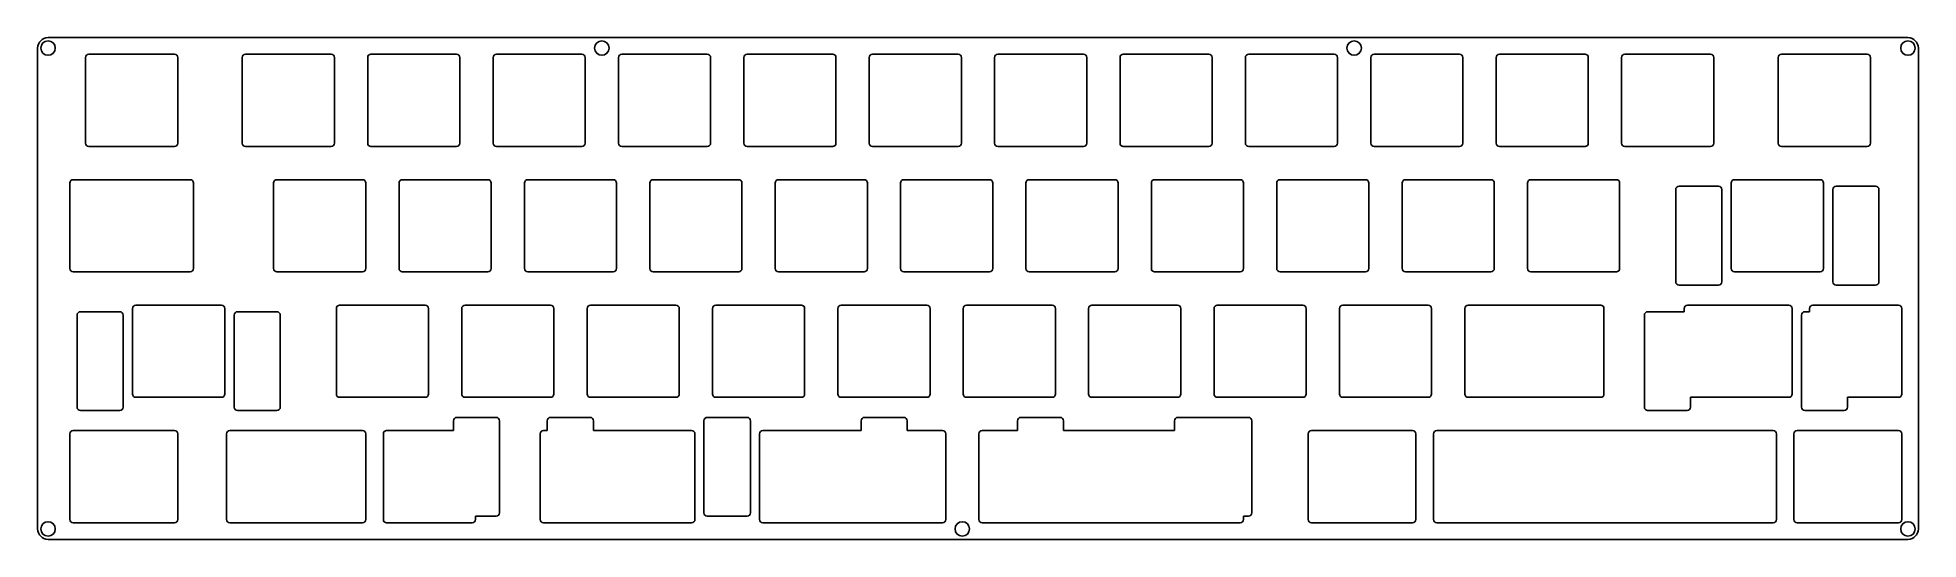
# Model space of a CAD drawing. Header units: millimetres. Extents: x -143 to 143, y -38 to 38.
import ezdxf

# ---------------------------------------------------------------- set-up
doc = ezdxf.new("R2010")
doc.units = ezdxf.units.MM
doc.layers.get('0').update_dxf_attribs({"linetype": 'CONTINUOUS'})

msp = doc.modelspace()

# ---------------------------------------------------------------- linework, layer by layer
for p, q in [((141.2875, 38.1), (-141.2875, 38.1)), ((-142.875, 36.5125), (-142.875, -36.5125)), ((-135.5875, 22.075001), (-135.5875, 35.075)), ((-135.0875, 35.575), (-122.0875, 35.575)), ((-121.5875, 35.075), (-121.587499, 22.075001)), ((-111.775, 22.075001), (-111.775, 35.075)), ((-111.275, 35.575), (-98.275, 35.575)), ((-97.775001, 35.075), (-97.775001, 22.075001)), ((-92.725, 22.075001), (-92.725, 35.075)), ((-92.225, 35.575), (-79.225, 35.575)), ((-78.725, 35.075), (-78.724999, 22.075001)), ((-73.675, 22.075001), (-73.675, 35.075)), ((-73.175, 35.575), (-60.174999, 35.575001)), ((-59.675, 35.075), (-59.675, 22.075001)), ((-54.625, 22.075001), (-54.625, 35.075)), ((-54.125, 35.575), (-41.125, 35.575)), ((-40.625, 35.075), (-40.624999, 22.075001)), ((-35.575, 22.075001), (-35.575, 35.075)), ((-35.075, 35.575), (-22.075, 35.575)), ((-21.575, 35.075), (-21.575, 22.075001)), ((-16.525, 22.075001), (-16.525, 35.075)), ((-16.025, 35.575), (-3.024999, 35.575001)), ((-2.525, 35.075), (-2.525, 22.075001)), ((2.525, 22.075001), (2.525, 35.075)), ((3.025, 35.575), (16.025, 35.575001)), ((16.525, 35.075), (16.525001, 22.075001)), ((21.575, 22.075001), (21.575, 35.075)), ((22.075, 35.575), (35.075, 35.575001)), ((35.575, 35.075), (35.575001, 22.075001)), ((40.625, 22.075001), (40.625, 35.075)), ((41.125, 35.575), (54.125, 35.575001)), ((54.625, 35.075), (54.625, 22.075001)), ((59.675, 22.075001), (59.675, 35.075)), ((60.175, 35.575), (73.175001, 35.575001)), ((73.675, 35.075), (73.675, 22.075001)), ((78.725, 22.075001), (78.725, 35.075)), ((79.225, 35.575), (92.225, 35.575)), ((92.725, 35.075), (92.725001, 22.075001)), ((97.775, 22.075001), (97.775, 35.075)), ((98.275, 35.575), (111.275001, 35.575001)), ((111.775, 35.075), (111.775001, 22.075001)), ((121.587499, 22.075001), (121.587499, 35.075)), ((122.087499, 35.575), (135.0875, 35.575)), ((135.5875, 35.075), (135.587501, 22.075001)), ((142.875, -36.5125), (142.875, 36.5125)), ((-122.0875, 21.575), (-135.0875, 21.575001)), ((-98.275, 21.575), (-111.275, 21.575001)), ((-79.225, 21.575), (-92.225, 21.575001)), ((-60.175, 21.575001), (-73.175, 21.575001)), ((-41.125, 21.575), (-54.125, 21.575)), ((-22.075, 21.575001), (-35.075, 21.575)), ((-3.025, 21.575001), (-16.025, 21.575001)), ((16.025, 21.575), (3.025, 21.575)), ((35.075, 21.575), (22.075, 21.575)), ((54.125, 21.575), (41.125, 21.575)), ((73.175, 21.575001), (60.175, 21.575001)), ((92.225, 21.575), (79.225, 21.575001)), ((111.275, 21.575), (98.275, 21.575001)), ((135.0875, 21.575), (122.087499, 21.575001)), ((-137.96875, 3.025), (-137.96875, 16.025)), ((-137.46875, 16.525), (-119.70625, 16.524999)), ((-119.206251, 16.025), (-119.20625, 3.025)), ((-107.0125, 3.025), (-107.0125, 16.025)), ((-106.5125, 16.525), (-93.5125, 16.525)), ((-93.0125, 16.025), (-93.0125, 3.025)), ((-87.9625, 3.025), (-87.9625, 16.025)), ((-87.4625, 16.525), (-74.4625, 16.525)), ((-73.9625, 16.025), (-73.9625, 3.025)), ((-68.9125, 3.025), (-68.9125, 16.025)), ((-68.4125, 16.525), (-55.412499, 16.525001)), ((-54.9125, 16.025), (-54.9125, 3.025)), ((-49.8625, 3.025), (-49.862501, 16.025)), ((-49.3625, 16.525), (-36.3625, 16.525001)), ((-35.8625, 16.025), (-35.8625, 3.025)), ((-30.8125, 3.025), (-30.8125, 16.025)), ((-30.3125, 16.525), (-17.3125, 16.525)), ((-16.8125, 16.025), (-16.8125, 3.025)), ((-11.7625, 3.025), (-11.7625, 16.025)), ((-11.2625, 16.525), (1.7375, 16.525001)), ((2.2375, 16.025), (2.2375, 3.025)), ((7.2875, 3.025), (7.2875, 16.025)), ((7.7875, 16.525), (20.7875, 16.525001)), ((21.2875, 16.025), (21.2875, 3.025)), ((26.3375, 3.025), (26.3375, 16.025)), ((26.8375, 16.525), (39.8375, 16.525001)), ((40.3375, 16.025), (40.3375, 3.025)), ((45.3875, 3.025), (45.3875, 16.025)), ((45.8875, 16.525), (58.8875, 16.525001)), ((59.3875, 16.025), (59.3875, 3.025)), ((64.4375, 3.025), (64.4375, 16.025)), ((64.9375, 16.525), (77.937501, 16.525001)), ((78.4375, 16.025), (78.4375, 3.025)), ((83.4875, 3.025), (83.4875, 16.025)), ((83.9875, 16.525), (96.9875, 16.525001)), ((97.4875, 16.025), (97.4875, 3.025)), ((106.00575, 1.025), (106.00575, 15.025)), ((106.50575, 15.525), (112.50575, 15.525)), ((113.00575, 15.025), (113.00575, 1.025)), ((114.44375, 3.025), (114.44375, 16.025)), ((114.94375, 16.525), (127.943751, 16.525001)), ((128.44375, 16.025), (128.44375, 3.025)), ((129.88175, 1.025), (129.88175, 15.025)), ((130.38175, 15.525), (136.38175, 15.525)), ((136.88175, 15.025), (136.88175, 1.025)), ((-119.70625, 2.525), (-137.46875, 2.525)), ((-93.5125, 2.525), (-106.5125, 2.525)), ((-74.4625, 2.525), (-87.4625, 2.525)), ((-55.4125, 2.525), (-68.4125, 2.525)), ((-36.3625, 2.525), (-49.3625, 2.525)), ((-17.3125, 2.525), (-30.312499, 2.525001)), ((1.7375, 2.525), (-11.2625, 2.525)), ((20.7875, 2.525), (7.7875, 2.525)), ((39.8375, 2.525), (26.8375, 2.525)), ((58.8875, 2.525), (45.8875, 2.525)), ((77.9375, 2.525), (64.9375, 2.525)), ((96.9875, 2.525), (83.9875, 2.525)), ((112.50575, 0.525), (106.50575, 0.525)), ((127.94375, 2.525), (114.94375, 2.525)), ((136.38175, 0.525), (130.38175, 0.525)), ((-127.94375, -2.525), (-114.94375, -2.525)), ((-96.9875, -2.525), (-83.987499, -2.524999)), ((-77.9375, -2.525), (-64.9375, -2.525)), ((-58.8875, -2.525), (-45.8875, -2.525)), ((-39.8375, -2.525), (-26.8375, -2.524999)), ((-20.7875, -2.525), (-7.7875, -2.525)), ((-1.7375, -2.525), (11.2625, -2.525)), ((17.3125, -2.525), (30.3125, -2.524999)), ((36.3625, -2.525), (49.3625, -2.524999)), ((55.4125, -2.525), (68.4125, -2.524999)), ((74.4625, -2.525), (94.60625, -2.525)), ((107.8, -2.525), (123.181249, -2.525)), ((126.85, -2.525), (139.85, -2.525)), ((-136.88175, -18.025), (-136.881751, -4.024999)), ((-136.38175, -3.525), (-130.38175, -3.525)), ((-129.88175, -4.025), (-129.88175, -18.025)), ((-128.44375, -16.025), (-128.44375, -3.025)), ((-114.44375, -3.025), (-114.44375, -16.025)), ((-113.00575, -18.025), (-113.005751, -4.024999)), ((-112.50575, -3.525), (-106.50575, -3.525)), ((-106.00575, -4.025), (-106.00575, -18.025)), ((-97.4875, -16.025), (-97.4875, -3.025)), ((-83.4875, -3.025), (-83.4875, -16.025)), ((-78.4375, -16.025), (-78.4375, -3.025)), ((-64.4375, -3.025), (-64.4375, -16.025)), ((-59.387501, -16.025), (-59.387499, -3.024999)), ((-45.3875, -3.025), (-45.3875, -16.025)), ((-40.3375, -16.025), (-40.3375, -3.025)), ((-26.3375, -3.025), (-26.3375, -16.025)), ((-21.2875, -16.025), (-21.2875, -3.025)), ((-7.2875, -3.025), (-7.2875, -16.025)), ((-2.2375, -16.025), (-2.2375, -3.025)), ((11.7625, -3.025), (11.7625, -16.025)), ((16.8125, -16.025), (16.8125, -3.025)), ((30.8125, -3.025), (30.8125, -16.025)), ((35.8625, -16.025), (35.8625, -3.025)), ((49.8625, -3.025), (49.8625, -16.025)), ((54.9125, -16.025), (54.9125, -3.025)), ((68.9125, -3.025), (68.9125, -16.025)), ((73.9625, -16.025), (73.9625, -3.025)), ((95.10625, -3.025), (95.10625, -16.025)), ((101.24325, -18.025), (101.24325, -4.025)), ((101.74325, -3.525), (107.3, -3.525)), ((107.3, -3.525), (107.3, -3.025)), ((123.681249, -3.025), (123.681249, -16.025)), ((125.11925, -18.025), (125.11925, -4.025)), ((125.61925, -3.525), (126.35, -3.525)), ((126.35, -3.525), (126.35, -3.025)), ((140.35, -3.025), (140.35, -16.025)), ((-114.94375, -16.525), (-127.943751, -16.524999)), ((-83.9875, -16.525), (-96.987501, -16.524999)), ((-64.9375, -16.525), (-77.9375, -16.525)), ((-45.8875, -16.525), (-58.8875, -16.524999)), ((-26.8375, -16.525), (-39.8375, -16.525)), ((-7.7875, -16.525), (-20.7875, -16.525)), ((11.2625, -16.525), (-1.7375, -16.525)), ((30.3125, -16.525), (17.3125, -16.525)), ((49.3625, -16.525), (36.3625, -16.525)), ((68.4125, -16.525), (55.4125, -16.525)), ((94.60625, -16.525), (74.4625, -16.525)), ((123.181249, -16.525), (108.24325, -16.525)), ((108.24325, -16.525), (108.24325, -18.025)), ((139.85, -16.525), (132.11925, -16.525)), ((132.11925, -16.525), (132.11925, -18.025)), ((-130.38175, -18.525), (-136.38175, -18.525)), ((-106.50575, -18.525), (-112.50575, -18.525)), ((-79.2, -19.575), (-73.2, -19.575)), ((-64.94425, -19.575), (-58.906251, -19.574999)), ((-41.131751, -19.575), (-35.068251, -19.574999)), ((-17.25575, -19.575), (-11.25575, -19.575)), ((6.49325, -19.575), (12.49325, -19.575)), ((30.36925, -19.575), (41.09375, -19.574999)), ((107.74325, -18.525), (101.74325, -18.525)), ((131.61925, -18.525), (125.61925, -18.525)), ((-137.96875, -35.075), (-137.96875, -22.075)), ((-137.46875, -21.575), (-122.0875, -21.575)), ((-121.5875, -22.075), (-121.5875, -35.075)), ((-114.15625, -35.075), (-114.15625, -22.075)), ((-113.65625, -21.575), (-93.5125, -21.575)), ((-93.0125, -22.075), (-93.0125, -35.075)), ((-90.34375, -35.075), (-90.34375, -22.075)), ((-89.84375, -21.575), (-79.7, -21.575)), ((-79.7, -21.575), (-79.7, -20.075)), ((-72.7, -20.075), (-72.7, -34.075)), ((-66.53125, -35.075), (-66.53125, -22.075)), ((-66.03125, -21.575), (-65.44425, -21.575)), ((-65.44425, -21.575), (-65.44425, -20.075)), ((-58.40625, -20.075), (-58.40625, -21.575)), ((-58.40625, -21.575), (-43.50625, -21.575)), ((-43.00625, -22.075), (-43.00625, -35.075)), ((-41.63175, -34.075), (-41.63175, -20.075001)), ((-34.56825, -20.075), (-34.56825, -34.074998)), ((-33.19375, -35.075), (-33.19375, -22.075)), ((-32.69375, -21.575), (-17.75575, -21.575)), ((-17.75575, -21.575), (-17.75575, -20.075)), ((-10.75575, -20.075), (-10.75575, -21.575)), ((-10.75575, -21.575), (-5.40625, -21.575)), ((-4.90625, -22.075), (-4.90625, -35.075)), ((0.14375, -35.075), (0.14375, -22.075)), ((0.64375, -21.575), (5.99325, -21.575)), ((5.99325, -21.575), (5.99325, -20.075)), ((12.99325, -20.075), (12.99325, -21.575)), ((12.99325, -21.575), (29.86925, -21.575)), ((29.86925, -21.575), (29.86925, -20.074998)), ((41.59375, -20.075), (41.593749, -34.075)), ((50.15, -35.075), (50.15, -22.075)), ((50.65, -21.575), (66.03125, -21.575)), ((66.53125, -22.075), (66.53125, -35.075)), ((69.2, -35.075), (69.2, -22.075)), ((69.7, -21.575), (120.8, -21.575)), ((121.3, -22.075), (121.3, -35.075)), ((123.96875, -35.075), (123.96875, -22.075)), ((124.46875, -21.575), (139.85, -21.575)), ((140.35, -22.075), (140.35, -35.075)), ((-122.0875, -35.575), (-137.46875, -35.575)), ((-93.5125, -35.575), (-113.65625, -35.575)), ((-76.84375, -35.575), (-89.84375, -35.575)), ((-73.2, -34.575), (-76.34375, -34.575)), ((-76.34375, -34.575), (-76.34375, -35.075)), ((-43.50625, -35.575), (-66.03125, -35.575)), ((-35.06825, -34.575), (-41.131749, -34.574999)), ((-5.40625, -35.575), (-32.69375, -35.575)), ((39.8375, -35.575), (0.64375, -35.575)), ((41.09375, -34.574999), (40.3375, -34.575)), ((40.3375, -34.575), (40.3375, -35.075)), ((66.03125, -35.575), (50.65, -35.575)), ((120.8, -35.575), (69.7, -35.575)), ((139.85, -35.575), (124.46875, -35.575)), ((-141.2875, -38.1), (141.2875, -38.1))]:
    msp.add_line(p, q)
for centre in [(-141.2875, 36.5125), (-57.15, 36.5125), (57.15, 36.5125), (141.2875, 36.5125), (-141.2875, -36.5125), (-2.38125, -36.5125), (141.2875, -36.5125)]:
    msp.add_circle(centre, 1.1)
for centre, radius, start, end in [((-141.2875, 36.5125), 1.5875, 90, 180), ((141.2875, 36.5125), 1.5875, 0, 90), ((-135.0875, 35.075), 0.5, 90, 180), ((-122.0875, 35.075), 0.5, 0, 90), ((-111.275, 35.075), 0.5, 90, 180), ((-98.275001, 35.075001), 0.5, -0.00011459, 89.99988541), ((-92.225, 35.075), 0.5, 90, 180), ((-79.225, 35.075), 0.5, 0, 90), ((-73.175, 35.075), 0.5, 90, 180), ((-60.175, 35.075001), 0.5, -0.00011459, 89.99988541), ((-54.125, 35.075), 0.5, 90, 180), ((-41.125, 35.075), 0.5, 0, 90), ((-35.075, 35.075), 0.5, 90, 180), ((-22.075, 35.075), 0.5, 0, 90), ((-16.025, 35.075), 0.5, 90, 180), ((-3.025, 35.075001), 0.5, -0.00011459, 89.99988541), ((3.025, 35.075), 0.5, 90, 180), ((16.025, 35.075001), 0.5, -0.00011459, 90), ((22.075, 35.075), 0.5, 90, 180), ((35.075, 35.075001), 0.5, -0.00011459, 90), ((41.125, 35.075), 0.5, 90, 180), ((54.125, 35.075001), 0.5, -0.00011459, 90), ((60.175, 35.075), 0.5, 90, 180), ((73.175, 35.075001), 0.5, -0.00011459, 89.99988541), ((79.225, 35.075), 0.5, 90, 180), ((92.225, 35.075), 0.5, 0, 90), ((98.275, 35.075), 0.5, 90, 180), ((111.275, 35.075001), 0.5, -0.00011459, 89.99988541), ((122.087499, 35.075), 0.5, 90, 180), ((135.0875, 35.075), 0.5, 0, 90), ((-135.0875, 22.075001), 0.5, 180, 270), ((-122.0875, 22.075001), 0.500001, -90, 0), ((-111.275, 22.075001), 0.5, 180, 270), ((-98.275001, 22.075), 0.5, -89.99988541, 0.00011459), ((-92.225, 22.075001), 0.5, 180, 270), ((-79.225, 22.075001), 0.500001, 270, 360), ((-73.175, 22.075001), 0.5, 180, 270), ((-60.175, 22.075001), 0.5, -90, 0), ((-54.125, 22.075), 0.5, 179.99988541, 270), ((-41.125, 22.075001), 0.500001, 270, 360), ((-35.075, 22.075), 0.5, 179.99988541, 270), ((-22.075, 22.075001), 0.5, -90, 0), ((-16.025, 22.075001), 0.5, 180, 270), ((-3.025, 22.075001), 0.5, -90, 0), ((3.025, 22.075), 0.5, 179.99988541, 270), ((16.025, 22.075001), 0.500001, 270, 360), ((22.075, 22.075001), 0.5, 180, 270), ((35.075, 22.075001), 0.500001, 270, 360), ((41.125, 22.075001), 0.5, 180, 270), ((54.125, 22.075001), 0.500001, 270, 360), ((60.175, 22.075001), 0.5, 180, 270), ((73.175, 22.075001), 0.5, -90, 0), ((79.225, 22.075001), 0.5, 180, 270), ((92.225, 22.075001), 0.500001, -90, 0), ((98.275, 22.075001), 0.5, 180, 270), ((111.275, 22.075001), 0.500001, -90, 0), ((122.087499, 22.075001), 0.5, 180, 270), ((135.0875, 22.075001), 0.500001, -90, 0), ((-137.46875, 16.025), 0.5, 90, 180), ((-119.70625, 16.025), 0.499999, 0, 90), ((-106.5125, 16.025), 0.5, 90, 180), ((-93.5125, 16.025), 0.5, 0, 90), ((-87.4625, 16.025), 0.5, 90, 180), ((-74.4625, 16.025), 0.5, 0, 90), ((-68.4125, 16.025), 0.5, 90, 180), ((-55.4125, 16.025001), 0.5, -0.00011459, 89.99988541), ((-49.362501, 16.025), 0.5, 89.99988541, 180), ((-36.3625, 16.025001), 0.5, -0.00011459, 90), ((-30.3125, 16.025), 0.5, 90, 180), ((-17.3125, 16.025), 0.5, 0, 90), ((-11.2625, 16.025), 0.5, 90, 180), ((1.7375, 16.025001), 0.5, -0.00011459, 90), ((7.7875, 16.025), 0.5, 90, 180), ((20.7875, 16.025001), 0.5, -0.00011459, 90), ((26.8375, 16.025), 0.5, 90, 180), ((39.8375, 16.025001), 0.5, -0.00011459, 90), ((45.8875, 16.025), 0.5, 90, 180), ((58.8875, 16.025001), 0.5, -0.00011459, 90), ((64.9375, 16.025), 0.5, 90, 180), ((77.9375, 16.025001), 0.5, -0.00011459, 89.99988541), ((83.9875, 16.025), 0.5, 90, 180), ((96.9875, 16.025001), 0.5, -0.00011459, 90), ((106.50575, 15.025), 0.5, 90, 180), ((112.50575, 15.025), 0.5, 0, 90), ((114.94375, 16.025), 0.5, 90, 180), ((127.94375, 16.025001), 0.5, -0.00011459, 89.99988541), ((130.38175, 15.025), 0.5, 90, 180), ((136.38175, 15.025), 0.5, 0, 90), ((-137.46875, 3.025), 0.5, 180, 270), ((-119.70625, 3.025), 0.5, -90, 0), ((-106.5125, 3.025), 0.5, 180, 270), ((-93.5125, 3.025), 0.5, -90, 0), ((-87.4625, 3.025), 0.5, 180, 270), ((-74.4625, 3.025), 0.5, -90, 0), ((-68.4125, 3.025), 0.5, 180, 270), ((-55.4125, 3.025), 0.5, -90, 0), ((-49.3625, 3.025), 0.5, 180, 270), ((-36.3625, 3.025), 0.5, -90, 0), ((-30.3125, 3.025001), 0.5, 180.00011459, 270.00011459), ((-17.3125, 3.025), 0.5, -90, 0), ((-11.2625, 3.025), 0.5, 180, 270), ((1.7375, 3.025), 0.5, -90, 0), ((7.7875, 3.025), 0.5, 180, 270), ((20.7875, 3.025), 0.5, -90, 0), ((26.8375, 3.025), 0.5, 180, 270), ((39.8375, 3.025), 0.5, -90, 0), ((45.8875, 3.025), 0.5, 180, 270), ((58.8875, 3.025), 0.5, -90, 0), ((64.9375, 3.025), 0.5, 180, 270), ((77.9375, 3.025), 0.5, -90, 0), ((83.9875, 3.025), 0.5, 180, 270), ((96.9875, 3.025), 0.5, -90, 0), ((114.94375, 3.025), 0.5, 180, 270), ((127.94375, 3.025), 0.5, -90, 0), ((106.50575, 1.025), 0.5, 180, 270), ((112.50575, 1.025), 0.5, -90, 0), ((130.38175, 1.025), 0.5, 180, 270), ((136.38175, 1.025), 0.5, -90, 0), ((-127.94375, -3.025), 0.5, 90, 180), ((-114.94375, -3.025), 0.5, 0, 90), ((-96.9875, -3.025), 0.5, 90, 180), ((-83.9875, -3.024999), 0.5, -0.00011459, 89.99988541), ((-77.9375, -3.025), 0.5, 90, 180), ((-64.9375, -3.025), 0.5, 0, 90), ((-58.8875, -3.024999), 0.499999, 90, 180), ((-45.8875, -3.025), 0.5, 0, 90), ((-39.8375, -3.025), 0.5, 90, 180), ((-26.8375, -3.025), 0.5, 0, 90), ((-20.7875, -3.025), 0.5, 90, 180), ((-7.7875, -3.025), 0.5, 0, 90), ((-1.7375, -3.025), 0.5, 90, 180), ((11.2625, -3.025), 0.5, 0, 90), ((17.3125, -3.025), 0.5, 90, 180), ((30.3125, -3.025), 0.5, 0, 90), ((36.3625, -3.025), 0.5, 90, 180), ((49.3625, -3.025), 0.5, 0, 90), ((55.4125, -3.025), 0.5, 90, 180), ((68.4125, -3.025), 0.5, 0, 90), ((74.4625, -3.025), 0.5, 90, 180), ((94.60625, -3.025), 0.5, 0, 90), ((107.8, -3.025), 0.5, 90, 180), ((123.181249, -3.025), 0.5, 0, 90), ((126.85, -3.025), 0.5, 90, 180), ((139.85, -3.025), 0.5, 0, 90), ((-136.381751, -4.025), 0.5, 89.99988541, 179.99988541), ((-130.38175, -4.025), 0.5, 0, 90), ((-112.505751, -4.025), 0.5, 89.99988541, 179.99988541), ((-106.50575, -4.025), 0.5, 0, 90), ((101.74325, -4.025), 0.5, 90, 180), ((125.61925, -4.025), 0.5, 90, 180), ((-127.943751, -16.025), 0.499999, 180, 270), ((-114.94375, -16.025), 0.5, -90, 0), ((-96.987501, -16.025), 0.499999, 180, 270), ((-83.9875, -16.025), 0.5, -90, 0), ((-77.9375, -16.025), 0.5, 180, 270), ((-64.9375, -16.025), 0.5, -90, 0), ((-58.887501, -16.024999), 0.5, 180.00011459, 270.00011459), ((-45.8875, -16.025), 0.5, -90, 0), ((-39.8375, -16.025), 0.5, 180, 270), ((-26.8375, -16.025), 0.5, -90, 0), ((-20.7875, -16.025), 0.5, 180, 270), ((-7.7875, -16.025), 0.5, -90, 0), ((-1.7375, -16.025), 0.5, 180, 270), ((11.2625, -16.024999), 0.500001, 270, 359.99988541), ((17.3125, -16.025), 0.5, 180, 270), ((30.3125, -16.024999), 0.500001, 270, 359.99988541), ((36.3625, -16.025), 0.5, 180, 270), ((49.3625, -16.024999), 0.500001, 270, 359.99988541), ((55.4125, -16.025), 0.5, 180, 270), ((68.4125, -16.024999), 0.500001, 270, 359.99988541), ((74.4625, -16.025), 0.5, 180, 270), ((94.60625, -16.025), 0.5, -90, 0), ((123.181249, -16.025), 0.5, -90, 0), ((139.85, -16.025), 0.5, -90, 0), ((-136.38175, -18.025), 0.5, 180, 270), ((-130.38175, -18.025), 0.5, -90, 0), ((-112.50575, -18.025), 0.5, 180, 270), ((-106.50575, -18.025), 0.5, -90, 0), ((-79.2, -20.075), 0.5, 90, 180), ((-73.2, -20.075), 0.5, 0, 90), ((-64.94425, -20.075), 0.5, 90, 180), ((-58.906251, -20.075), 0.500001, 0, 90), ((-41.13175, -20.075), 0.5, 90.00011459, 180.00011459), ((-35.068251, -20.075), 0.500001, 0, 90), ((-17.25575, -20.075), 0.5, 90, 180), ((-11.25575, -20.075), 0.5, 0, 90), ((6.49325, -20.075), 0.5, 90, 180), ((12.49325, -20.075), 0.5, 0, 90), ((30.369249, -20.074999), 0.499999, 89.99988541, 179.99988541), ((41.09375, -20.074999), 0.5, -0.00011459, 90), ((101.74325, -18.025), 0.5, 180, 270), ((107.74325, -18.025), 0.5, -90, 0), ((125.61925, -18.025), 0.5, 180, 270), ((131.61925, -18.025), 0.5, -90, 0), ((-137.46875, -22.075), 0.5, 90, 180), ((-122.0875, -22.075), 0.5, 0, 90), ((-113.65625, -22.075), 0.5, 90, 180), ((-93.5125, -22.075), 0.5, 0, 90), ((-89.84375, -22.075), 0.5, 90, 180), ((-66.03125, -22.075), 0.5, 90, 180), ((-43.50625, -22.075), 0.5, 0, 90), ((-32.69375, -22.075), 0.5, 90, 180), ((-5.40625, -22.075), 0.5, 0, 90), ((0.64375, -22.075), 0.5, 90, 180), ((50.65, -22.075), 0.5, 90, 180), ((66.03125, -22.075), 0.5, 0, 90), ((69.7, -22.075), 0.5, 90, 180), ((120.8, -22.075), 0.5, 0, 90), ((124.46875, -22.075), 0.5, 90, 180), ((139.85, -22.075), 0.5, 0, 90), ((-73.2, -34.075), 0.5, -90, 0), ((-41.13175, -34.074999), 0.5, 180.00011459, 270.00011459), ((-35.068251, -34.074999), 0.500001, -89.99988541, 0.00011459), ((41.09375, -34.075), 0.499999, -90, 0), ((-141.2875, -36.5125), 1.5875, 180, 270), ((-137.46875, -35.075), 0.5, 180, 270), ((-122.0875, -35.075), 0.5, -90, 0), ((-113.65625, -35.075), 0.5, 180, 270), ((-93.5125, -35.075), 0.5, -90, 0), ((-89.84375, -35.075), 0.5, 180, 270), ((-76.84375, -35.075), 0.5, -90, 0), ((-66.03125, -35.075), 0.5, 180, 270), ((-43.50625, -35.075), 0.5, -90, 0), ((-32.69375, -35.075), 0.5, 180, 270), ((-5.40625, -35.075), 0.5, -90, 0), ((0.64375, -35.075), 0.5, 180, 270), ((39.8375, -35.075), 0.5, -90, 0), ((50.65, -35.075), 0.5, 180, 270), ((66.03125, -35.075), 0.5, -90, 0), ((69.7, -35.075), 0.5, 180, 270), ((120.8, -35.075), 0.5, -90, 0), ((124.46875, -35.075), 0.5, 180, 270), ((139.85, -35.075), 0.5, -90, 0), ((141.2875, -36.5125), 1.5875, -90, 0)]:
    msp.add_arc(centre, radius, start, end)

doc.saveas('drawing.dxf')
